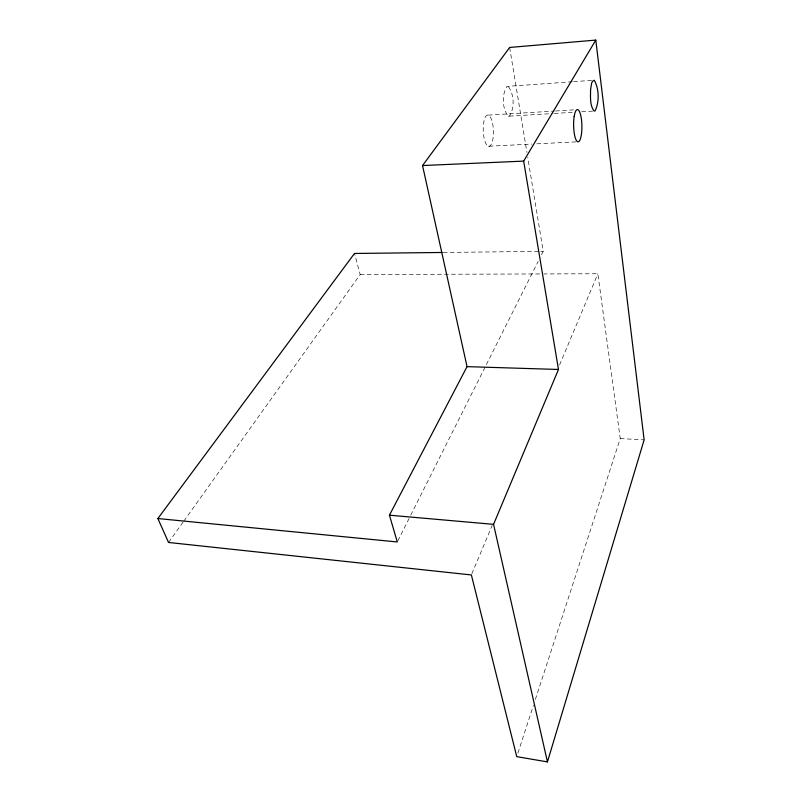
<?xml version="1.0" encoding="UTF-8"?>
<svg xmlns="http://www.w3.org/2000/svg" width="802" height="802" viewBox="0 0 802 802"><rect width="100%" height="100%" fill="white"/><g stroke="black" fill="none" stroke-linecap="round" stroke-linejoin="round"><path stroke-width="0.6" stroke-dasharray="4.01 3.01" d="M517.912 753.068L533.42 705.419M535.355 699.464L620.237 438.574L597.861 273.763L544.077 273.933M471.857 573.801L492.217 525.33M559.575 364.93L597.861 273.763M397.862 540.849L410.203 516.257M410.764 515.135L538.162 261.392M541.53 254.685L543.215 251.337L527.756 157.423M168.54 542.463L183.117 522.082M183.838 521.059L360.188 274.525L354.494 253.462M572.377 81.754L507.044 86.405C501.581 94.626 502.122 108.501 508.278 116.22L553.049 113.523M508.278 116.22L509.481 116.12C514.784 107.799 514.232 94.245 508.247 86.395L507.044 86.405M573.61 81.664L593.33 80.26M488.338 115.117L554.262 111.077M555.505 110.997L574.162 109.854M554.292 113.443L572.949 112.32M581.661 111.789L594.092 111.047M488.428 146.245A15.649 5.083 87.8 0 0 492.699 123.969A15.649 5.083 87.8 0 0 483.837 121.764A15.649 5.083 87.8 0 0 488.428 146.245L531.836 144.079M536.799 143.829L576.478 141.854M443.225 252.46L539.465 251.377M540.708 251.357L543.215 251.337M360.188 274.525L542.824 273.943M620.237 438.574L644.136 439.867M509.661 47.448L526.944 152.48"/><path stroke-width="1.2" d="M547.445 761.9L644.136 439.867L595.786 40.1L509.661 47.448L422.534 165.543L467.045 366.644L389.431 515.185L397.301 541.962L157.864 518.533L168.54 542.463L471.375 574.954L516.749 756.647L547.445 761.9L493.561 524.348L558.473 369.471L523.666 161.112L595.786 40.1M157.864 518.533L354.494 253.462L441.982 252.47M422.534 165.543L523.666 161.112M467.045 366.644L558.473 369.471M389.431 515.185L493.561 524.348M590.553 89.824C590.603 96.811 589.62 105.192 594.092 111.047L595.064 110.957C599.445 101.854 599.174 89.122 594.312 80.27L592.407 81.313L591.595 83.358L590.553 89.824M574.182 116.45A16.16 4.14 88.8 0 0 577.721 141.794A16.16 4.14 88.8 0 0 581.37 118.826A16.16 4.14 88.8 0 0 574.182 116.45"/></g></svg>
